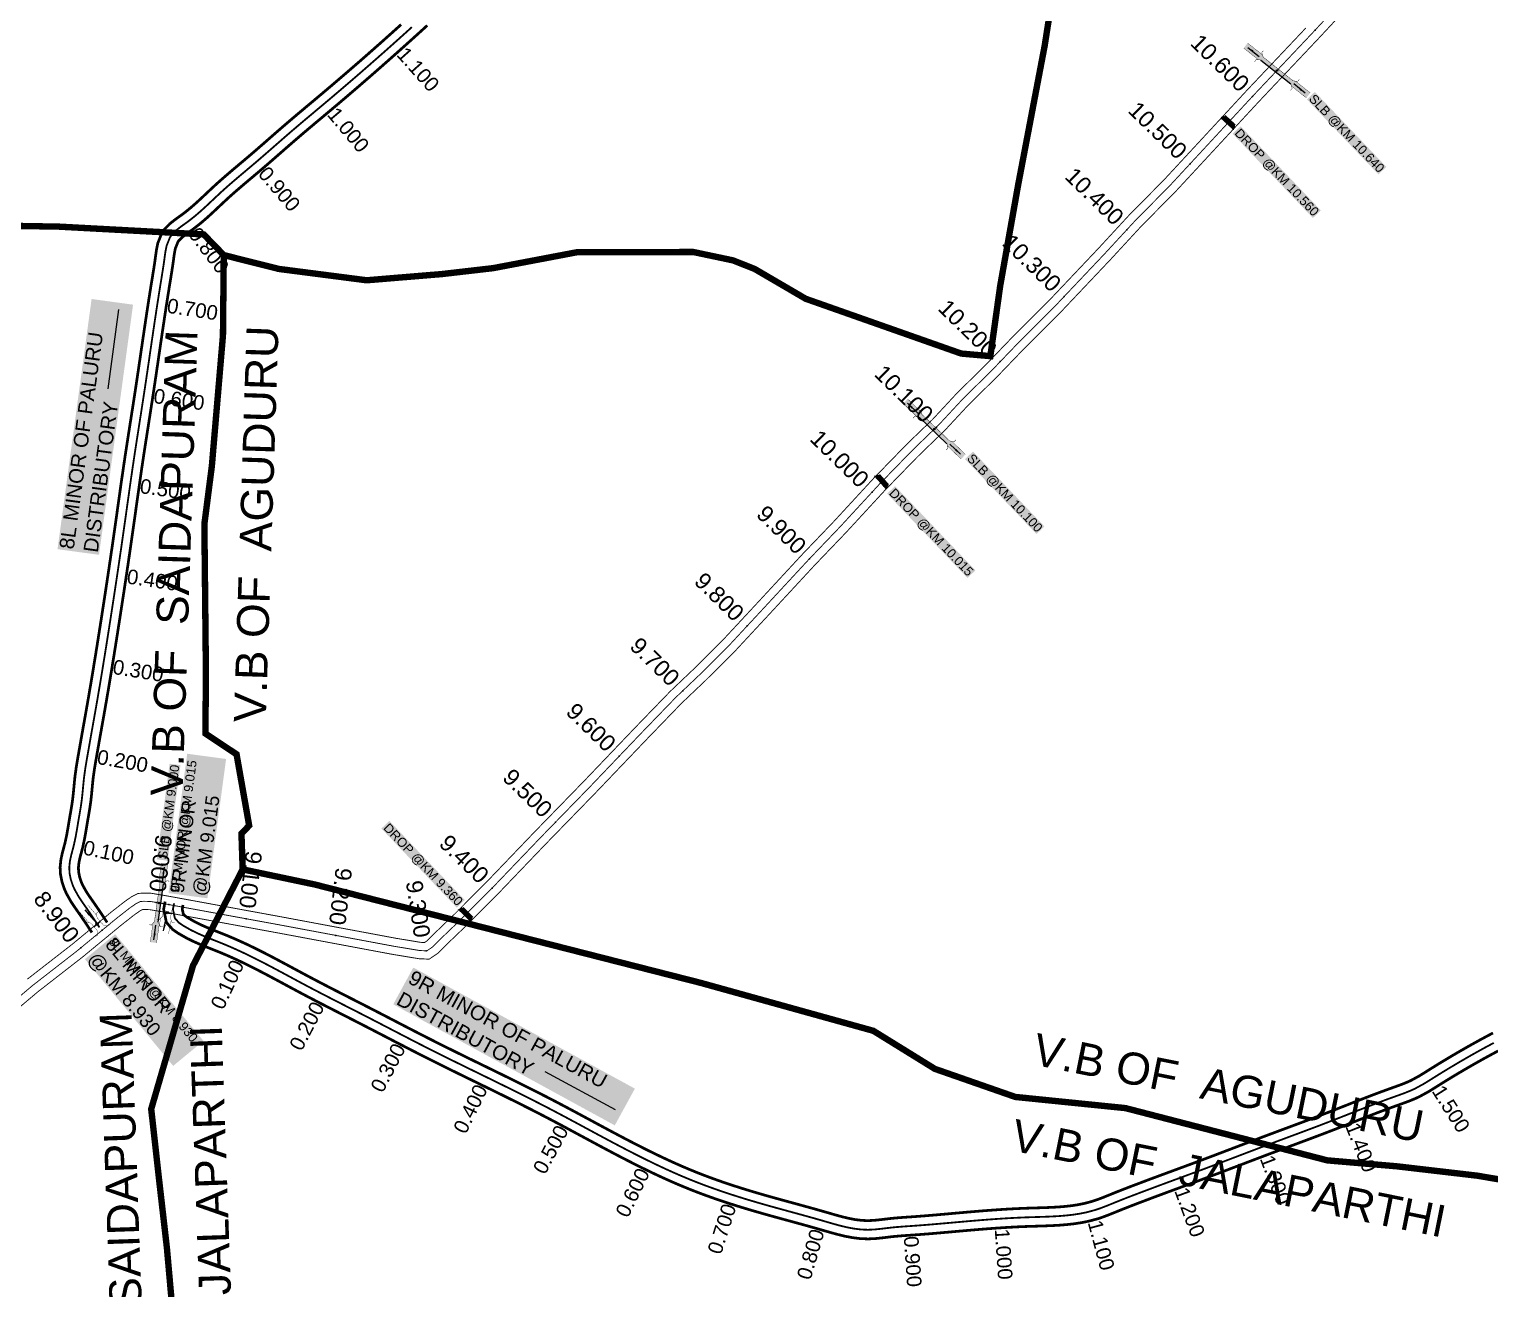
# Model space of a CAD drawing. Header units: inches. Extents: x 174104 to 230935, y 1583276 to 1631460.
# Drawn here: x 206141 to 207741, y 1605094 to 1606473 of the extents above; entities that cross this region are included whole.
import ezdxf
from ezdxf.enums import TextEntityAlignment as Align

# ---------------------------------------------------------------- set-up
doc = ezdxf.new("R2010")
doc.units = ezdxf.units.IN
doc.header["$LTSCALE"] = 15
doc.header["$MEASUREMENT"] = 0
doc.linetypes.add('ACAD_ISO02W100', pattern=[15, 12, -3])
doc.linetypes.add('HIDDEN2', pattern=[0.1875, 0.125, -0.0625])
for name, color, linetype in [('CANAL1', 7, 'Continuous'), ('CHANAGE', 1, 'Continuous'), ('CSMark', 72, 'Continuous'), ('PAPER SIZE', 5, 'Continuous'), ('STRUCTURE', 5, 'Continuous'), ('text2', 7, 'Continuous'), ('VB', 72, 'Continuous'), ('VILLAGE BOUNDRY', 5, 'Continuous')]:
    doc.layers.add(name, color=color, linetype=linetype)
doc.styles.add('FONT1', font='Arial')
doc.styles.get("Standard").update_dxf_attribs({"font": 'arial.ttf'})
doc.dimstyles.get("Standard").update_dxf_attribs({"dimtxt": 0.18, "dimasz": 0.18, "dimexe": 0.18, "dimexo": 0.0625, "dimgap": 0.09, "dimtad": 0, "dimtih": 1, "dimtoh": 1, "dimdec": 4, "dimzin": 0, "dimdsep": 46, "dimtxsty": 'Standard', "dimcen": 0.09, "dimadec": 0, "dimazin": 0, "dimtfac": 1, "dimtdec": 4, "dimtofl": 0, "dimtmove": 0, "dimatfit": 3, "dimfxl": 1, "dimtolj": 1, "dimtzin": 0, "dimarcsym": 0})

# ---------------------------------------------------------------- blocks, each defined once
blk = doc.blocks.new('DROP')
h = blk.add_hatch()
h.set_pattern_fill('ANSI31', color=1, scale=10, angle=45)
h.set_pattern_definition([(90, (-324.4107, -25.7687), (-1.25, 0), [])])
h.paths.add_polyline_path([(-9.9, -4.3), (-13.8, 4.1), (13.8, 4.1), (10.2, -4.3)])
at = {"layer": 'STRUCTURE', "color": 5, "const_width": 0.49}
blk.add_lwpolyline([(-9.9, -4.3), (-13.8, 4.1), (13.8, 4.1), (10.2, -4.3), (-9.9, -4.3)], dxfattribs=at)
at = {"layer": 'STRUCTURE', "color": 5}
blk.add_circle((0, 0), 1.33, dxfattribs=at)
blk = doc.blocks.new('SLB')
at = {"layer": 'STRUCTURE'}
h = blk.add_hatch(dxfattribs=at)
h.set_pattern_fill('DOTS', color=6, scale=20, angle=320.3722, style=0)
h.set_pattern_definition([(320.372247934, (-159.4327, -72.9564), (1.2786241598, 0.5641323054), [0, -1.25])])
h.paths.add_polyline_path([(769699.5, 1706871.1), (769699.5, 1706861.1), (769729.1, 1706861.1), (769732.1, 1706863.1), (769792.1, 1706863.1), (769795.1, 1706861.1), (769824.7, 1706861.1), (769824.7, 1706871.1), (769795.1, 1706871.1), (769792.1, 1706869.1), (769732.1, 1706869.1), (769729.1, 1706871.1)])
at = {"layer": 'STRUCTURE', "color": 6, "linetype": 'ACAD_ISO02W100', "ltscale": 0.5, "const_width": 0.5}
for points in [[(769699.5, 1706871.1), (769729.1, 1706871.1)], [(769699.5, 1706861.1), (769729.1, 1706861.1)], [(769795.1, 1706871.1), (769824.7, 1706871.1)], [(769795.1, 1706861.1), (769824.7, 1706861.1)]]:
    blk.add_lwpolyline(points, dxfattribs=at)
at = {"layer": 'STRUCTURE', "color": 6, "const_width": 0.628}
for points in [[(769726.1, 1706877.1), (769726.1, 1706873.1), (769732.1, 1706869.1), (769792.1, 1706869.1), (769798.1, 1706873.1), (769798.1, 1706877.1)], [(769726.1, 1706855.1), (769726.1, 1706859.1), (769732.1, 1706863.1), (769792.1, 1706863.1), (769798.1, 1706859.1), (769798.1, 1706855.1)]]:
    blk.add_lwpolyline(points, dxfattribs=at)
at = {"layer": 'STRUCTURE', "color": 6}
blk.add_lwpolyline([(769732.1, 1706863.1), (769792.1, 1706863.1)], dxfattribs=at)
blk.add_lwpolyline([(769732.1, 1706863.1), (769792.1, 1706863.1)], dxfattribs=at)
at = {"layer": 'STRUCTURE', "color": 0}
blk.add_circle((769762.1, 1706866.1), 1.24, dxfattribs=at)
for points in [[(769703.8, 1706866), (769726.7, 1706866)], [(769818.6, 1706865.8), (769795.7, 1706865.8)]]:
    blk.add_leader(points, dimstyle='Standard', override={"dimasz": 10, "dimgap": 0.09, "dimtad": 0}, dxfattribs=at)
blk = doc.blocks.new('OT')
at = {"layer": 'STRUCTURE', "color": 190}
for points, const_width in [([(769751.4, 1706595.8), (769729.4, 1706595.8)], 0.5), ([(769775.2, 1706601.8), (769775.2, 1706597.8), (769769.2, 1706593.8), (769761.8, 1706593.8), (769754.4, 1706593.8), (769748.4, 1706597.8), (769748.4, 1706601.8)], 0.5), ([(769748.4, 1706573), (769748.4, 1706577), (769754.4, 1706581), (769761.8, 1706581), (769761.8, 1706581), (769761.8, 1706581), (769769.2, 1706581), (769775.2, 1706577), (769775.2, 1706573)], 0.5), ([(769761.8, 1706593.8), (769761.8, 1706581)], 2.5), ([(769751.4, 1706579), (769729.4, 1706579)], 0.5)]:
    blk.add_lwpolyline(points, dxfattribs=dict(at, const_width=const_width))
at = {"layer": 'STRUCTURE', "color": 0}
blk.add_circle((769761.8, 1706587.4), 1.87, dxfattribs=at)
blk.add_leader([(769732.6, 1706587.4), (769753.8, 1706587.4)], dimstyle='Standard', override={"dimasz": 10, "dimgap": 0.09, "dimtad": 0}, dxfattribs=at)

msp = doc.modelspace()

# ---------------------------------------------------------------- linework, layer by layer
at = {"layer": 'CANAL1', "color": 1, "linetype": 'HIDDEN2', "ltscale": 4, "const_width": 1}
msp.add_lwpolyline([(206094.706, 1605383.8), (206144.436, 1605425.741), (206193.157, 1605463.62), (206236, 1605498.965), (206250.743, 1605510.527), (206257.64, 1605515.327), (206262.353, 1605517.749), (206266.287, 1605518.062), (206273.588, 1605517.858), (206290.767, 1605514.979), (206415.252, 1605492.175), (206540.892, 1605468.676), (206557.872, 1605465.893), (206568.787, 1605464.088), (206576.415, 1605463.753), (206582.274, 1605467.682), (206591.214, 1605476.579), (206613.405, 1605497.863), (206648.996, 1605533.594), (206700.851, 1605587.702), (206754.279, 1605642.586), (206811.971, 1605702.923), (206849.236, 1605741.462), (206875.659, 1605766.577), (206907.752, 1605798.565), (206946.066, 1605839.792), (206994.762, 1605892.391), (207029.082, 1605928.178), (207072.233, 1605974.974), (207107.762, 1606011.486), (207124.644, 1606027.874), (207136.699, 1606039.38), (207163.211, 1606067.933), (207195.185, 1606099.441), (207221.902, 1606127.22), (207265.264, 1606170.652), (207319.027, 1606227.411), (207351.786, 1606262.915), (207390.774, 1606302.402), (207431.555, 1606346.414), (207481.027, 1606399.864), (207546.026, 1606468.621), (207584.639, 1606510.02)], dxfattribs=at)
at = {"layer": 'CANAL1', "color": 200, "const_width": 1}
for points in [[(206100.43991, 1605376.8624), (206150.10145, 1605418.74566), (206198.78392, 1605456.59471), (206241.64152, 1605491.95176), (206256.09486, 1605503.28659), (206262.288, 1605507.59673), (206264.86355, 1605508.92031), (206266.51888, 1605509.05201), (206272.71438, 1605508.8789), (206289.21229, 1605506.11404), (206413.61384, 1605483.32533), (206539.33666, 1605459.81084), (206556.40998, 1605457.01254), (206567.85201, 1605455.12039), (206578.97286, 1605454.63199), (206588.00743, 1605460.6905), (206597.50375, 1605470.14115), (206619.70896, 1605491.43878), (206655.43372, 1605527.30407), (206707.32446, 1605581.44936), (206760.75606, 1605636.33706), (206818.45852, 1605696.685), (206855.57405, 1605735.06941), (206881.93687, 1605760.12721), (206914.22743, 1605792.31213), (206952.66444, 1605833.67149), (207001.31249, 1605886.2187), (207035.63869, 1605922.01216), (207078.76749, 1605968.78408), (207114.12278, 1606005.11757), (207130.88549, 1606021.38977), (207143.10948, 1606033.05707), (207169.67038, 1606061.66272), (207201.58806, 1606093.11523), (207228.33048, 1606120.92066), (207271.7167, 1606164.37691), (207325.60158, 1606221.26459), (207358.29727, 1606256.69998), (207397.27862, 1606296.18024), (207438.15667, 1606340.29697), (207487.59977, 1606393.71576), (207552.58695, 1606462.46025), (207591.20961, 1606503.86961)], [(206138.77055, 1605432.73634), (206187.53008, 1605470.64529), (206230.35848, 1605505.97824), (206245.39114, 1605517.76741), (206252.992, 1605523.05727), (206259.84245, 1605526.57769), (206266.05512, 1605527.07199), (206274.46162, 1605526.8371), (206292.32171, 1605523.84396), (206416.89016, 1605501.02467), (206542.44734, 1605477.54116), (206559.33402, 1605474.77346), (206569.72199, 1605473.05561), (206573.85714, 1605472.87401), (206576.54057, 1605474.6735), (206584.92425, 1605483.01685), (206607.10104, 1605504.28722), (206642.55828, 1605539.88393), (206694.37754, 1605593.95464), (206747.80194, 1605648.83494), (206805.48348, 1605709.161), (206842.89795, 1605747.85459), (206869.38113, 1605773.02679), (206901.27657, 1605804.81787), (206939.46756, 1605845.91251), (206988.21151, 1605898.5633), (207022.52531, 1605934.34384), (207065.69851, 1605981.16392), (207101.40122, 1606017.85443), (207118.40251, 1606034.35823), (207130.28852, 1606045.70293), (207156.75162, 1606074.20328), (207188.78194, 1606105.76677), (207215.47352, 1606133.51934), (207258.8113, 1606176.92709), (207312.45242, 1606233.55741), (207345.27473, 1606269.13002), (207384.26938, 1606308.62376), (207424.95333, 1606352.53103), (207474.45423, 1606406.01224), (207539.46505, 1606474.78175)]]:
    msp.add_lwpolyline(points, dxfattribs=at)
at = {"layer": 'CANAL1', "color": 200, "linetype": 'ByBlock', "ltscale": 40, "const_width": 3}
for points in [[(206209.44305, 1605483.85408), (206205.71081, 1605489.5356), (206201.97843, 1605495.16165), (206198.21387, 1605500.72619), (206195.69072, 1605504.36975), (206190.39279, 1605511.91543), (206186.35136, 1605518.02366), (206181.49838, 1605526.69065), (206179.2421, 1605531.78355), (206176.68502, 1605539.39289), (206175.06569, 1605547.46855), (206174.64097, 1605555.45545), (206175.52633, 1605563.83556), (206177.16097, 1605571.26792), (206178.98958, 1605578.10245), (206180.00135, 1605581.98539), (206181.89333, 1605590.81552), (206183.03343, 1605597.29442), (206184.46417, 1605605.91929), (206185.30292, 1605610.76063), (206186.47471, 1605617.44106), (206187.56122, 1605624.01148), (206188.43812, 1605630.17244), (206189.20051, 1605637.03497), (206189.82691, 1605643.7457), (206190.47858, 1605650.61332), (206190.95906, 1605655.01047), (206192.27362, 1605664.5991), (206193.39354, 1605671.50845), (206194.90419, 1605680.19733), (206195.75464, 1605685.02546), (206196.93825, 1605691.74165), (206198.12484, 1605698.45945), (206199.25614, 1605704.83867), (206200.5143, 1605711.89969), (206201.71195, 1605718.61411), (206202.90283, 1605725.31591), (206203.63018, 1605729.43542), (206205.25033, 1605738.7139), (206206.40494, 1605745.41391), (206207.54815, 1605752.11855), (206208.68022, 1605758.82591), (206209.80171, 1605765.53589), (206210.91319, 1605772.2484), (206212.0152, 1605778.96333), (206213.10833, 1605785.68059), (206214.19312, 1605792.40008), (206215.27014, 1605799.1217), (206216.33996, 1605805.84535), (206217.40385, 1605812.57549), (206218.46088, 1605819.30249), (206219.80425, 1605827.90492), (206220.55874, 1605832.76052), (206221.60039, 1605839.49277), (206222.63666, 1605846.22458), (206223.66756, 1605852.95698), (206224.69293, 1605859.68997), (206225.71263, 1605866.42358), (206226.7265, 1605873.15781), (206227.73439, 1605879.89268), (206228.73616, 1605886.62819), (206229.73164, 1605893.36435), (206230.72068, 1605900.10119), (206231.70314, 1605906.83871), (206232.67814, 1605913.57189), (206233.64698, 1605920.31084), (206234.55334, 1605926.66057), (206235.56467, 1605933.79668), (206236.51517, 1605940.54061), (206237.46325, 1605947.28826), (206238.41093, 1605954.0391), (206239.3603, 1605960.79286), (206240.31342, 1605967.5493), (206241.27315, 1605974.3136), (206242.24025, 1605981.0761), (206243.21734, 1605987.84048), (206244.20648, 1605994.60616), (206245.14965, 1606000.97034), (206246.22786, 1606008.13719), (206247.25854, 1606014.89694), (206248.29909, 1606021.65121), (206249.34641, 1606028.39652), (206250.39949, 1606035.14289), (206251.45491, 1606041.8847), (206252.51015, 1606048.62215), (206253.56267, 1606055.35542), (206254.60918, 1606062.0796), (206255.64851, 1606068.80354), (206256.61555, 1606075.1165), (206257.69545, 1606082.2449), (206258.7034, 1606088.96786), (206259.70419, 1606095.69903), (206260.69798, 1606102.42755), (206261.68748, 1606109.15965), (206262.67451, 1606115.8955), (206263.66088, 1606122.63529), (206264.64842, 1606129.3792), (206265.63894, 1606136.12741), (206266.63425, 1606142.8801), (206267.63701, 1606149.64299), (206268.6476, 1606156.40644), (206269.66846, 1606163.1749), (206270.70113, 1606169.94656), (206271.33261, 1606174.04646), (206272.80892, 1606183.50192), (206273.88326, 1606190.26758), (206275.26239, 1606198.80846), (206276.05716, 1606203.67178), (206277.12594, 1606210.29714), (206278.14486, 1606216.9361), (206279.03775, 1606223.28643), (206280.08941, 1606230.9791), (206281.66452, 1606239.01978), (206286.14879, 1606250.21753), (206289.21536, 1606254.53951), (206294.90972, 1606260.35141), (206301.05333, 1606265.18042), (206307.78465, 1606270.00767), (206312.2204, 1606273.37014), (206317.32035, 1606277.52638), (206322.2854, 1606281.83511), (206327.17925, 1606286.28112), (206332.05197, 1606290.83568), (206336.96368, 1606295.47673), (206344.40941, 1606302.42644), (206347.03922, 1606304.81684), (206352.19634, 1606309.40317), (206357.41151, 1606313.93296), (206362.65175, 1606318.407), (206367.8995, 1606322.83933), (206373.14094, 1606327.2468), (206378.3498, 1606331.63534), (206382.61494, 1606335.25483), (206388.65792, 1606340.44517), (206393.77864, 1606344.89065), (206398.89656, 1606349.36188), (206404.01733, 1606353.84909), (206409.15082, 1606358.34611), (206414.30498, 1606362.84493), (206420.30163, 1606368.03909), (206424.69165, 1606371.80453), (206429.91279, 1606376.24606), (206435.14406, 1606380.66512), (206440.37905, 1606385.06548), (206445.61133, 1606389.45088), (206450.84307, 1606393.83221), (206458.61643, 1606400.35483), (206461.25959, 1606402.58059), (206466.45319, 1606406.96825), (206471.63489, 1606411.36463), (206476.8068, 1606415.77143), (206481.96906, 1606420.18867), (206487.12181, 1606424.61637), (206492.26519, 1606429.05455), (206497.39932, 1606433.50324), (206502.52436, 1606437.96245), (206507.64042, 1606442.4322), (206512.74766, 1606446.91251), (206517.8462, 1606451.40342), (206522.93618, 1606455.90492), (206528.01774, 1606460.41706), (206533.09101, 1606464.93984), (206538.15614, 1606469.47329), (206543.21325, 1606474.01743), (206548.26248, 1606478.57228)], [(206226.15895, 1605494.83492), (206222.40185, 1605500.55426), (206218.59441, 1605506.29349), (206214.71818, 1605512.02308), (206212.09628, 1605515.80925), (206206.91994, 1605523.18175), (206203.43989, 1605528.44149), (206199.40562, 1605535.64635), (206197.90431, 1605539.03512), (206196.04604, 1605544.56494), (206194.96046, 1605549.97876), (206194.69703, 1605554.93255), (206195.29865, 1605560.62697), (206196.59757, 1605566.53287), (206198.32689, 1605572.99629), (206199.46565, 1605577.36661), (206201.52675, 1605586.98604), (206202.74776, 1605593.92476), (206204.18283, 1605602.57571), (206205.00579, 1605607.32589), (206206.19082, 1605614.08181), (206207.32995, 1605620.9705), (206208.28188, 1605627.65856), (206209.09762, 1605635.00126), (206209.73892, 1605641.87165), (206210.3757, 1605648.58233), (206210.81094, 1605652.56553), (206212.05507, 1605661.64041), (206213.11756, 1605668.19543), (206214.60481, 1605676.74967), (206215.45141, 1605681.55597), (206216.63473, 1605688.27051), (206217.81996, 1605694.98064), (206218.94886, 1605701.34633), (206220.20417, 1605708.39125), (206221.40119, 1605715.10215), (206222.59628, 1605721.82764), (206223.32882, 1605725.97658), (206224.95605, 1605735.29552), (206226.11742, 1605742.0348), (206227.26643, 1605748.77343), (206228.40396, 1605755.51313), (206229.53058, 1605762.2538), (206230.64686, 1605768.99533), (206231.75337, 1605775.73764), (206232.85068, 1605782.48062), (206233.93935, 1605789.22417), (206235.01996, 1605795.96819), (206236.09308, 1605802.71258), (206237.15855, 1605809.45268), (206238.21845, 1605816.19793), (206239.56475, 1605824.81908), (206240.32158, 1605829.68964), (206241.3652, 1605836.43465), (206242.40382, 1605843.18168), (206243.43713, 1605849.92975), (206244.46496, 1605856.67886), (206245.48717, 1605863.42903), (206246.50361, 1605870.18026), (206247.51412, 1605876.93257), (206248.51856, 1605883.68597), (206249.51675, 1605890.44047), (206250.50857, 1605897.19608), (206251.49384, 1605903.95283), (206252.47315, 1605910.71573), (206253.44488, 1605917.47472), (206254.35266, 1605923.83443), (206255.3668, 1605930.99032), (206256.31943, 1605937.74935), (206257.26871, 1605944.50549), (206258.21673, 1605951.25875), (206259.16559, 1605958.00886), (206260.11734, 1605964.75558), (206261.07329, 1605971.49317), (206262.03682, 1605978.23079), (206263.00945, 1605984.96422), (206263.99328, 1605991.69356), (206264.93035, 1605998.01666), (206266.00234, 1606005.14218), (206267.0277, 1606011.86701), (206268.0641, 1606018.59431), (206269.10961, 1606025.32796), (206270.16019, 1606032.05831), (206271.21425, 1606038.7914), (206272.26926, 1606045.52743), (206273.32271, 1606052.26658), (206274.37287, 1606059.0142), (206275.41586, 1606065.7618), (206276.38745, 1606072.1045), (206277.47212, 1606079.26436), (206278.48415, 1606086.01453), (206279.48673, 1606092.75777), (206280.48333, 1606099.50529), (206281.47488, 1606106.25123), (206282.46318, 1606112.99578), (206283.45008, 1606119.73912), (206284.43738, 1606126.48143), (206285.42691, 1606133.22289), (206286.42047, 1606139.9637), (206287.41908, 1606146.69849), (206288.42597, 1606153.43726), (206289.44235, 1606160.17594), (206290.47031, 1606166.91671), (206291.09639, 1606170.98154), (206292.56551, 1606180.391), (206293.63168, 1606187.10521), (206295.00361, 1606195.60154), (206295.79863, 1606200.46637), (206296.88287, 1606207.18753), (206297.9325, 1606214.02664), (206298.84825, 1606220.53957), (206299.82708, 1606227.69949), (206300.93005, 1606233.32995), (206303.83321, 1606240.57947), (206304.60992, 1606241.67415), (206308.28833, 1606245.4285), (206313.06655, 1606249.18428), (206319.65535, 1606253.90933), (206324.58254, 1606257.64433), (206330.19507, 1606262.2183), (206335.56564, 1606266.87895), (206340.73276, 1606271.57321), (206345.74857, 1606276.26153), (206350.65514, 1606280.89771), (206357.95959, 1606287.71556), (206360.41126, 1606289.94403), (206365.39978, 1606294.38043), (206370.46247, 1606298.77778), (206375.59759, 1606303.16207), (206380.78799, 1606307.54596), (206386.01274, 1606311.93939), (206391.26341, 1606316.36314), (206395.60106, 1606320.04417), (206401.72926, 1606325.30771), (206406.91355, 1606329.80837), (206412.06631, 1606334.31004), (206417.19831, 1606338.80709), (206422.31607, 1606343.29033), (206427.4281, 1606347.75237), (206433.35937, 1606352.88991), (206437.68167, 1606356.59727), (206442.84545, 1606360.99), (206448.03167, 1606365.371), (206453.23709, 1606369.74651), (206458.45847, 1606374.12277), (206463.68398, 1606378.49888), (206471.48557, 1606385.04517), (206474.15434, 1606387.2925), (206479.37629, 1606391.70411), (206484.5901, 1606396.12774), (206489.79391, 1606400.56172), (206494.98787, 1606405.00608), (206500.17209, 1606409.46082), (206505.34672, 1606413.92598), (206510.5119, 1606418.40156), (206515.66775, 1606422.88758), (206520.81442, 1606427.38407), (206525.95204, 1606431.89104), (206531.08074, 1606436.4085), (206536.20065, 1606440.93649), (206541.31192, 1606445.475), (206546.41468, 1606450.02407), (206551.50907, 1606454.58371), (206556.59521, 1606459.15394), (206561.67325, 1606463.73478), (206566.74332, 1606468.32624), (206571.80555, 1606472.92834), (206576.86008, 1606477.54111)], [(206289.68054, 1605517.72402), (206288.07902, 1605509.25581), (206291.14901, 1605494.7753), (206298.04768, 1605487.115), (206303.82036, 1605483.10455), (206313.53526, 1605477.56467), (206321.00514, 1605473.91469), (206328.39308, 1605470.664), (206335.70149, 1605467.6702), (206342.88842, 1605464.81887), (206350.81412, 1605461.6327), (206356.87367, 1605459.07689), (206363.77267, 1605456.02553), (206370.64381, 1605452.84995), (206377.49707, 1605449.56119), (206384.3368, 1605446.17296), (206391.16742, 1605442.69906), (206397.99337, 1605439.15339), (206404.81918, 1605435.54998), (206411.64942, 1605431.90295), (206418.4926, 1605428.22441), (206425.34194, 1605424.53485), (206432.21399, 1605420.84232), (206439.25209, 1605417.08785), (206446.01721, 1605413.51785), (206452.93194, 1605409.90565), (206459.84827, 1605406.32318), (206466.7641, 1605402.76495), (206473.67755, 1605399.22537), (206480.58449, 1605395.70002), (206487.49092, 1605392.17935), (206494.38941, 1605388.66064), (206501.2719, 1605385.14153), (206506.03853, 1605382.69587), (206515.01957, 1605378.06496), (206521.89503, 1605374.50441), (206528.76864, 1605370.93725), (206535.64742, 1605367.36503), (206542.53322, 1605363.79199), (206549.43464, 1605360.21892), (206556.3427, 1605356.65569), (206563.26596, 1605353.10313), (206572.73823, 1605348.28195), (206577.14933, 1605346.05516), (206584.10353, 1605342.56738), (206591.06614, 1605339.09998), (206598.03288, 1605335.65133), (206605.00235, 1605332.21838), (206611.97312, 1605328.7981), (206618.94076, 1605325.38892), (206625.91185, 1605321.9839), (206632.88004, 1605318.58243), (206639.84392, 1605315.18149), (206646.79741, 1605311.78034), (206653.74655, 1605308.37234), (206660.6872, 1605304.95582), (206667.61796, 1605301.52778), (206674.53745, 1605298.0852), (206681.44429, 1605294.6251), (206688.33709, 1605291.14448), (206695.21448, 1605287.64036), (206702.07811, 1605284.10819), (206706.9469, 1605281.57918), (206715.75563, 1605276.95301), (206722.58109, 1605273.33043), (206729.40709, 1605269.68208), (206736.23345, 1605266.01514), (206743.06481, 1605262.33426), (206749.89611, 1605258.64933), (206756.74072, 1605254.96032), (206763.59458, 1605251.27664), (206770.46189, 1605247.60324), (206777.34529, 1605243.94596), (206784.24746, 1605240.31065), (206791.17105, 1605236.70316), (206798.11875, 1605233.12936), (206805.09325, 1605229.59516), (206812.09724, 1605226.10648), (206819.13342, 1605222.66924), (206826.20449, 1605219.28942), (206833.31316, 1605215.97299), (206840.46211, 1605212.72596), (206847.65405, 1605209.55435), (206854.89995, 1605206.46067), (206864.15637, 1605202.6656), (206869.51649, 1605200.55124), (206876.87531, 1605197.74381), (206884.2728, 1605195.02589), (206891.69618, 1605192.39601), (206899.14129, 1605189.84939), (206906.60398, 1605187.38129), (206914.08013, 1605184.98698), (206921.56558, 1605182.66174), (206929.05509, 1605180.40123), (206936.04424, 1605178.34596), (206944.03174, 1605176.05388), (206951.51083, 1605173.95179), (206958.98242, 1605171.8829), (206966.44897, 1605169.8352), (206973.91359, 1605167.79661), (206981.37313, 1605165.7568), (206988.83396, 1605163.70289), (206996.29621, 1605161.62377), (207003.76783, 1605159.5062), (207008.29271, 1605158.20176), (207018.89269, 1605155.12978), (207026.69244, 1605153.00274), (207034.67162, 1605151.09234), (207042.84371, 1605149.54338), (207051.21871, 1605148.5111), (207059.78436, 1605148.16368), (207068.17906, 1605148.57032), (207076.25868, 1605149.42459), (207085.72842, 1605150.57005), (207091.48476, 1605151.142), (207099.06059, 1605151.74424), (207110.25312, 1605152.51085), (207114.5168, 1605152.81516), (207122.29824, 1605153.40917), (207130.07443, 1605154.04385), (207137.83576, 1605154.70794), (207145.58085, 1605155.39083), (207153.30861, 1605156.08201), (207160.25532, 1605156.70318), (207168.70919, 1605157.44832), (207176.38821, 1605158.10717), (207184.05922, 1605158.74111), (207191.72549, 1605159.34363), (207199.39071, 1605159.90828), (207207.05859, 1605160.42862), (207214.73286, 1605160.89824), (207222.4173, 1605161.31076), (207230.12585, 1605161.66026), (207234.53953, 1605161.82896), (207245.66373, 1605162.17632), (207253.54642, 1605162.42346), (207261.49979, 1605162.74214), (207269.50456, 1605163.19368), (207277.54634, 1605163.8414), (207285.61043, 1605164.75055), (207293.68107, 1605165.98836), (207301.77281, 1605167.63038), (207311.39367, 1605170.2193), (207317.62861, 1605172.31235), (207325.16675, 1605175.18008), (207335.60797, 1605179.42441), (207339.60482, 1605181.03128), (207346.7525, 1605183.84046), (207353.93312, 1605186.60244), (207358.70046, 1605188.41592), (207368.37945, 1605192.07301), (207375.6192, 1605194.78866), (207382.04266, 1605197.18359), (207390.12254, 1605200.17778), (207397.39029, 1605202.85909), (207404.66027, 1605205.53622), (207411.9364, 1605208.21666), (207419.22595, 1605210.90913), (207428.95094, 1605214.52274), (207433.79488, 1605216.3354), (207441.06726, 1605219.07191), (207448.33234, 1605221.82021), (207455.58594, 1605224.57464), (207462.83894, 1605227.33525), (207470.08684, 1605230.09627), (207477.33101, 1605232.85416), (207484.5673, 1605235.6033), (207491.80583, 1605238.34349), (207499.10541, 1605241.09277), (207506.29209, 1605243.78334), (207513.55213, 1605246.48894), (207520.81356, 1605249.18806), (207528.08143, 1605251.88803), (207535.35903, 1605254.59555), (207542.63675, 1605257.31254), (207549.91475, 1605260.04457), (207557.19099, 1605262.79638), (207564.46026, 1605265.57156), (207569.39227, 1605267.47209), (207578.96786, 1605271.20342), (207586.19079, 1605274.04177), (207593.40617, 1605276.8841), (207600.60101, 1605279.71309), (207607.79291, 1605282.52353), (207614.98383, 1605285.3041), (207622.17864, 1605288.04473), (207629.37476, 1605290.7326), (207639.16184, 1605294.28243), (207643.92678, 1605295.97025), (207651.43448, 1605298.70653), (207658.99404, 1605301.76748), (207663.55619, 1605303.86656), (207673.76477, 1605309.4328), (207680.65486, 1605313.67075), (207685.82014, 1605316.93468), (207693.77035, 1605321.88313), (207700.31573, 1605325.8702), (207706.94661, 1605329.8405), (207713.51937, 1605333.71584), (207720.16421, 1605337.5725), (207726.83499, 1605341.3799), (207733.53188, 1605345.13498), (207740.24634, 1605348.82987), (207750.10186, 1605354.12167)], [(206309.33219, 1605514.00746), (206308.47598, 1605509.48019), (206309.60132, 1605504.17222), (206311.36006, 1605502.21931), (206314.50064, 1605500.03745), (206322.8886, 1605495.25426), (206329.42608, 1605492.05987), (206336.21241, 1605489.07389), (206343.18013, 1605486.21965), (206350.30616, 1605483.39249), (206358.43088, 1605480.1263), (206364.80545, 1605477.43763), (206372.0134, 1605474.24963), (206379.16596, 1605470.94398), (206386.2628, 1605467.53833), (206393.3092, 1605464.04772), (206400.3104, 1605460.48707), (206407.27158, 1605456.87116), (206414.19788, 1605453.2147), (206421.09434, 1605449.5323), (206427.96211, 1605445.84055), (206434.81762, 1605442.14767), (206441.65393, 1605438.47435), (206448.62591, 1605434.75515), (206455.31455, 1605431.22551), (206462.16153, 1605427.6487), (206469.02267, 1605424.09482), (206475.89641, 1605420.55824), (206482.78095, 1605417.03346), (206489.67675, 1605413.51381), (206496.57416, 1605409.99773), (206503.47692, 1605406.47684), (206510.38943, 1605402.9424), (206515.18647, 1605400.48113), (206524.20109, 1605395.83291), (206531.0922, 1605392.26426), (206537.98123, 1605388.6891), (206544.86484, 1605385.11437), (206551.74488, 1605381.54432), (206558.61647, 1605377.9867), (206565.49225, 1605374.44012), (206572.36739, 1605370.91226), (206581.78077, 1605366.12105), (206586.13894, 1605363.92098), (206593.04449, 1605360.4576), (206599.96035, 1605357.01348), (206606.88799, 1605353.58419), (206613.82602, 1605350.16673), (206620.77305, 1605346.75809), (206627.73074, 1605343.35378), (206634.68967, 1605339.95471), (206641.65342, 1605336.55541), (206648.62058, 1605333.15286), (206655.59444, 1605329.74176), (206662.56617, 1605326.32268), (206669.53709, 1605322.89126), (206676.50579, 1605319.44444), (206683.47088, 1605315.97918), (206690.43092, 1605312.49243), (206697.38449, 1605308.98112), (206704.33018, 1605305.4422), (206711.26354, 1605301.87414), (206716.2061, 1605299.30682), (206725.09333, 1605294.63942), (206731.98292, 1605290.98281), (206738.85304, 1605287.31088), (206745.7091, 1605283.62799), (206752.55172, 1605279.94104), (206759.39117, 1605276.25171), (206766.21932, 1605272.57157), (206773.04546, 1605268.90279), (206779.87063, 1605265.25193), (206786.69742, 1605261.62474), (206793.52839, 1605258.02692), (206800.3661, 1605254.46417), (206807.21312, 1605250.94217), (206814.07199, 1605247.46657), (206820.94524, 1605244.043), (206827.83541, 1605240.6771), (206834.74503, 1605237.37444), (206841.67664, 1605234.14061), (206848.63277, 1605230.98116), (206855.61597, 1605227.9016), (206862.62047, 1605224.911), (206871.61963, 1605221.2214), (206876.75064, 1605219.19741), (206883.88874, 1605216.47418), (206891.06107, 1605213.839), (206898.27214, 1605211.28433), (206905.51786, 1605208.80591), (206912.79411, 1605206.39947), (206920.09675, 1605204.06073), (206927.42168, 1605201.78536), (206934.76586, 1605199.56871), (206941.62376, 1605197.55204), (206949.49582, 1605195.29308), (206956.88523, 1605193.2162), (206964.29586, 1605191.16418), (206971.72833, 1605189.12584), (206979.18263, 1605187.09006), (206986.66499, 1605185.04401), (206994.17211, 1605182.97735), (207001.70694, 1605180.87801), (207009.26462, 1605178.73605), (207013.84629, 1605177.41524), (207024.30757, 1605174.38346), (207031.65306, 1605172.3803), (207038.8647, 1605170.65366), (207045.93252, 1605169.31401), (207052.85003, 1605168.46138), (207059.70564, 1605168.18332), (207066.64253, 1605168.51934), (207074.00626, 1605169.29792), (207083.53858, 1605170.45095), (207089.7034, 1605171.06349), (207097.58477, 1605171.69001), (207108.85788, 1605172.46215), (207113.04374, 1605172.7609), (207120.72359, 1605173.34715), (207128.40841, 1605173.97438), (207136.10494, 1605174.63292), (207143.81169, 1605175.31244), (207151.5269, 1605176.00249), (207158.48668, 1605176.62482), (207166.97632, 1605177.37312), (207174.70975, 1605178.03664), (207182.45208, 1605178.67648), (207190.20731, 1605179.28599), (207197.97901, 1605179.85848), (207205.77073, 1605180.38722), (207213.586, 1605180.86547), (207221.42831, 1605181.28646), (207229.29096, 1605181.64295), (207233.84547, 1605181.81704), (207245.03952, 1605182.16658), (207252.83268, 1605182.41091), (207260.53616, 1605182.71958), (207268.13832, 1605183.14841), (207275.62269, 1605183.75123), (207282.97308, 1605184.57992), (207290.17435, 1605185.68439), (207297.18108, 1605187.10623), (207305.60733, 1605189.3737), (207310.88784, 1605191.14635), (207317.8444, 1605193.79282), (207328.11203, 1605197.96659), (207332.21671, 1605199.61681), (207339.50455, 1605202.48107), (207346.78765, 1605205.28247), (207351.61054, 1605207.11708), (207361.33286, 1605210.79055), (207368.61362, 1605213.52158), (207375.07434, 1605215.93041), (207383.18645, 1605218.93653), (207390.46772, 1605221.62283), (207397.74908, 1605224.30416), (207405.02285, 1605226.98372), (207412.27802, 1605229.66351), (207421.96306, 1605233.26226), (207426.7683, 1605235.06045), (207434.00726, 1605237.78438), (207441.24416, 1605240.52202), (207448.48596, 1605243.27197), (207455.72452, 1605246.02709), (207462.96711, 1605248.78609), (207470.21513, 1605251.54545), (207477.47548, 1605254.30374), (207484.7408, 1605257.05407), (207492.07459, 1605259.81623), (207499.29383, 1605262.51898), (207506.56794, 1605265.22984), (207513.84525, 1605267.93486), (207521.11662, 1605270.63613), (207528.37465, 1605273.33638), (207535.62486, 1605276.0431), (207542.86298, 1605278.76015), (207550.08696, 1605281.49221), (207557.2979, 1605284.24512), (207562.16573, 1605286.12091), (207571.67968, 1605289.82822), (207578.87604, 1605292.65612), (207586.07587, 1605295.49234), (207593.30199, 1605298.33363), (207600.5466, 1605301.16467), (207607.81757, 1605303.9762), (207615.11985, 1605306.75776), (207622.46584, 1605309.50161), (207632.41316, 1605313.10957), (207637.16347, 1605314.7922), (207644.25485, 1605317.37675), (207651.05677, 1605320.13092), (207654.57881, 1605321.75144), (207663.73169, 1605326.74205), (207670.07352, 1605330.64279), (207675.19386, 1605333.87832), (207683.28356, 1605338.91359), (207689.9762, 1605342.99036), (207696.73039, 1605347.0345), (207703.42052, 1605350.97904), (207710.18732, 1605354.90648), (207716.98704, 1605358.78748), (207723.81979, 1605362.61873), (207730.69438, 1605366.40174), (207740.71714, 1605371.78333), (207744.52172, 1605373.78382)]]:
    msp.add_lwpolyline(points, dxfattribs=at)
at = {"layer": 'CANAL1', "color": 1, "linetype": 'HIDDEN2', "ltscale": 30, "const_width": 2}
msp.add_lwpolyline([(206217.801, 1605489.3445), (206214.05633, 1605495.04493), (206210.28642, 1605500.72757), (206206.46603, 1605506.37464), (206203.8935, 1605510.0895), (206198.65636, 1605517.54859), (206194.89563, 1605523.23257), (206190.452, 1605531.1685), (206188.5732, 1605535.40933), (206186.36553, 1605541.97892), (206185.01307, 1605548.72365), (206184.669, 1605555.194), (206185.41249, 1605562.23127), (206186.87927, 1605568.9004), (206188.65823, 1605575.54937), (206189.7335, 1605579.676), (206191.71004, 1605588.90078), (206192.8906, 1605595.60959), (206194.3235, 1605604.2475), (206195.15435, 1605609.04326), (206196.33277, 1605615.76143), (206197.44558, 1605622.49099), (206198.36, 1605628.9155), (206199.14906, 1605636.01812), (206199.78292, 1605642.80868), (206200.42714, 1605649.59782), (206200.885, 1605653.788), (206202.16434, 1605663.11975), (206203.25555, 1605669.85194), (206204.7545, 1605678.4735), (206205.60303, 1605683.29071), (206206.78649, 1605690.00608), (206207.9724, 1605696.72005), (206209.1025, 1605703.0925), (206210.35923, 1605710.14547), (206211.55657, 1605716.85813), (206212.74956, 1605723.57177), (206213.4795, 1605727.706), (206215.10319, 1605737.00471), (206216.26118, 1605743.72435), (206217.40729, 1605750.44599), (206218.54209, 1605757.16952), (206219.66615, 1605763.89484), (206220.78002, 1605770.62187), (206221.88429, 1605777.35049), (206222.9795, 1605784.08061), (206224.06623, 1605790.81212), (206225.14505, 1605797.54494), (206226.21652, 1605804.27896), (206227.2812, 1605811.01409), (206228.33967, 1605817.75021), (206229.6845, 1605826.362), (206230.44016, 1605831.22508), (206231.48279, 1605837.96371), (206232.52024, 1605844.70313), (206233.55234, 1605851.44336), (206234.57895, 1605858.18442), (206235.5999, 1605864.9263), (206236.61506, 1605871.66903), (206237.62426, 1605878.41262), (206238.62736, 1605885.15708), (206239.62419, 1605891.90241), (206240.61462, 1605898.64864), (206241.59849, 1605905.39577), (206242.57564, 1605912.14381), (206243.54593, 1605918.89278), (206244.453, 1605925.2475), (206245.46573, 1605932.3935), (206246.4173, 1605939.14498), (206247.36598, 1605945.89687), (206248.31383, 1605952.64892), (206249.26294, 1605959.40086), (206250.21538, 1605966.15244), (206251.17322, 1605972.90338), (206252.13853, 1605979.65344), (206253.1134, 1605986.40235), (206254.09988, 1605993.14986), (206255.04, 1605999.4935), (206256.1151, 1606006.63969), (206257.14312, 1606013.38198), (206258.18159, 1606020.12276), (206259.22801, 1606026.86224), (206260.27984, 1606033.6006), (206261.33458, 1606040.33805), (206262.3897, 1606047.07479), (206263.44269, 1606053.811), (206264.49103, 1606060.5469), (206265.53219, 1606067.28267), (206266.5015, 1606073.6105), (206267.58378, 1606080.75463), (206268.59378, 1606087.4912), (206269.59546, 1606094.2284), (206270.59066, 1606100.96642), (206271.58118, 1606107.70544), (206272.56885, 1606114.44564), (206273.55548, 1606121.1872), (206274.5429, 1606127.93031), (206275.53292, 1606134.67515), (206276.52736, 1606141.4219), (206277.52804, 1606148.17074), (206278.53679, 1606154.92185), (206279.5554, 1606161.67542), (206280.58572, 1606168.43163), (206281.2145, 1606172.514), (206282.68722, 1606181.94646), (206283.75747, 1606188.68639), (206285.133, 1606197.205), (206285.9279, 1606202.06907), (206287.00441, 1606208.74233), (206288.03868, 1606215.48137), (206288.943, 1606221.913), (206289.95825, 1606229.33929), (206291.29729, 1606236.17487), (206294.991, 1606245.3985), (206296.91264, 1606248.10683), (206301.59903, 1606252.88996), (206307.05994, 1606257.18235), (206313.72, 1606261.9585), (206318.40147, 1606265.50724), (206323.75771, 1606269.87234), (206328.92552, 1606274.35703), (206333.95601, 1606278.92717), (206338.90027, 1606283.54861), (206343.80941, 1606288.18722), (206351.1845, 1606295.071), (206353.72524, 1606297.38044), (206358.79806, 1606301.8918), (206363.93699, 1606306.35537), (206369.12467, 1606310.78453), (206374.34374, 1606315.19265), (206379.57684, 1606319.59309), (206384.80661, 1606323.99924), (206389.108, 1606327.6495), (206395.19359, 1606332.87644), (206400.3461, 1606337.34951), (206405.48144, 1606341.83596), (206410.60782, 1606346.32809), (206415.73345, 1606350.81822), (206420.86654, 1606355.29865), (206426.8305, 1606360.4645), (206431.18666, 1606364.2009), (206436.37912, 1606368.61803), (206441.58787, 1606373.01806), (206446.80807, 1606377.40599), (206452.0349, 1606381.78682), (206457.26353, 1606386.16554), (206465.051, 1606392.7), (206467.70696, 1606394.93654), (206472.91474, 1606399.33618), (206478.11249, 1606403.74618), (206483.30036, 1606408.16657), (206488.47846, 1606412.59737), (206493.64695, 1606417.0386), (206498.80595, 1606421.49026), (206503.95561, 1606425.9524), (206509.09605, 1606430.42501), (206514.22742, 1606434.90813), (206519.34985, 1606439.40178), (206524.46347, 1606443.90596), (206529.56842, 1606448.42071), (206534.66483, 1606452.94603), (206539.75285, 1606457.48196), (206544.8326, 1606462.0285), (206549.90423, 1606466.58569), (206554.96786, 1606471.15353), (206560.02364, 1606475.73205)], dxfattribs=at)
at = {"layer": 'CANAL1', "color": 1, "linetype": 'HIDDEN2', "ltscale": 40, "const_width": 2}
msp.add_lwpolyline([(206299.50636, 1605515.86574), (206298.2775, 1605509.368), (206300.37517, 1605499.47376), (206304.70387, 1605494.66716), (206309.1605, 1605491.571), (206318.21193, 1605486.40946), (206325.21561, 1605482.98728), (206332.30275, 1605479.86895), (206339.44081, 1605476.94493), (206346.59729, 1605474.10568), (206354.6225, 1605470.8795), (206360.83956, 1605468.25726), (206367.89304, 1605465.13758), (206374.90489, 1605461.89696), (206381.87994, 1605458.54976), (206388.823, 1605455.11034), (206395.73891, 1605451.59306), (206402.63248, 1605448.01227), (206409.50853, 1605444.38234), (206416.37188, 1605440.71762), (206423.22736, 1605437.03248), (206430.07978, 1605433.34126), (206436.93396, 1605429.65834), (206443.939, 1605425.9215), (206450.66588, 1605422.37168), (206457.54674, 1605418.77718), (206464.43547, 1605415.209), (206471.33025, 1605411.66159), (206478.22925, 1605408.12942), (206485.13062, 1605404.60692), (206492.03254, 1605401.08854), (206498.93316, 1605397.56874), (206505.83067, 1605394.04197), (206510.6125, 1605391.5885), (206519.61033, 1605386.94894), (206526.49361, 1605383.38434), (206533.37493, 1605379.81317), (206540.25613, 1605376.2397), (206547.13905, 1605372.66816), (206554.02555, 1605369.10281), (206560.91748, 1605365.5479), (206567.81667, 1605362.0077), (206577.2595, 1605357.2015), (206581.64413, 1605354.98807), (206588.57401, 1605351.51249), (206595.51325, 1605348.05673), (206602.46044, 1605344.61776), (206609.41418, 1605341.19256), (206616.37309, 1605337.7781), (206623.33575, 1605334.37135), (206630.30076, 1605330.9693), (206637.26673, 1605327.56892), (206644.23225, 1605324.16718), (206651.19593, 1605320.76105), (206658.15636, 1605317.34751), (206665.11214, 1605313.92354), (206672.06188, 1605310.48611), (206679.00416, 1605307.03219), (206685.9376, 1605303.55877), (206692.86079, 1605300.0628), (206699.77233, 1605296.54128), (206706.67082, 1605292.99117), (206711.5765, 1605290.443), (206720.42448, 1605285.79621), (206727.282, 1605282.15662), (206734.13006, 1605278.49648), (206740.97128, 1605274.82156), (206747.80827, 1605271.13765), (206754.64364, 1605267.45052), (206761.48002, 1605263.76595), (206768.32002, 1605260.08971), (206775.16626, 1605256.42759), (206782.02136, 1605252.78535), (206788.88792, 1605249.16879), (206795.76858, 1605245.58366), (206802.66594, 1605242.03576), (206809.58262, 1605238.53086), (206816.52124, 1605235.07474), (206823.48442, 1605231.67317), (206830.47476, 1605228.33193), (206837.4949, 1605225.0568), (206844.54744, 1605221.85356), (206851.63501, 1605218.72798), (206858.76021, 1605215.68584), (206867.888, 1605211.9435), (206873.13357, 1605209.87433), (206880.38202, 1605207.109), (206887.66693, 1605204.43245), (206894.98416, 1605201.84017), (206902.32958, 1605199.32765), (206909.69905, 1605196.89038), (206917.08844, 1605194.52385), (206924.49363, 1605192.22355), (206931.91048, 1605189.98497), (206938.834, 1605187.949), (206946.76378, 1605185.67348), (206954.19803, 1605183.584), (206961.63914, 1605181.52354), (206969.08865, 1605179.48052), (206976.54811, 1605177.44334), (206984.01906, 1605175.4004), (206991.50303, 1605173.34012), (206999.00157, 1605171.25089), (207006.51623, 1605169.12112), (207011.0695, 1605167.8085), (207021.60013, 1605164.75662), (207029.17275, 1605162.69152), (207036.76816, 1605160.873), (207044.38812, 1605159.42869), (207052.03437, 1605158.48624), (207059.745, 1605158.1735), (207067.4108, 1605158.54483), (207075.13247, 1605159.36125), (207084.6335, 1605160.5105), (207090.59408, 1605161.10275), (207098.32268, 1605161.71713), (207109.5555, 1605162.4865), (207113.78027, 1605162.78803), (207121.51091, 1605163.37816), (207129.24142, 1605164.00912), (207136.97035, 1605164.67043), (207144.69627, 1605165.35163), (207152.41775, 1605166.04225), (207159.371, 1605166.664), (207167.84276, 1605167.41072), (207175.54898, 1605168.0719), (207183.25565, 1605168.70879), (207190.9664, 1605169.31481), (207198.68486, 1605169.88338), (207206.41466, 1605170.40792), (207214.15943, 1605170.88186), (207221.9228, 1605171.29861), (207229.70841, 1605171.6516), (207234.1925, 1605171.823), (207245.35162, 1605172.17145), (207253.18955, 1605172.41718), (207261.01797, 1605172.73086), (207268.82144, 1605173.17105), (207276.58452, 1605173.79632), (207284.29175, 1605174.66524), (207291.92771, 1605175.83638), (207299.47695, 1605177.36831), (207308.5005, 1605179.7965), (207314.25823, 1605181.72935), (207321.50558, 1605184.48645), (207331.86, 1605188.6955), (207335.91076, 1605190.32405), (207343.12853, 1605193.16077), (207350.36039, 1605195.94245), (207355.1555, 1605197.7665), (207364.85616, 1605201.43178), (207372.11641, 1605204.15512), (207378.5585, 1605206.557), (207386.6545, 1605209.55715), (207393.929, 1605212.24096), (207401.20467, 1605214.92019), (207408.47963, 1605217.60019), (207415.75199, 1605220.28632), (207425.457, 1605223.8925), (207430.28159, 1605225.69792), (207437.53726, 1605228.42815), (207444.78825, 1605231.17112), (207452.03595, 1605233.9233), (207459.28173, 1605236.68117), (207466.52698, 1605239.44118), (207473.77307, 1605242.19981), (207481.02139, 1605244.95352), (207488.27332, 1605247.69878), (207495.59, 1605250.4545), (207502.79296, 1605253.15116), (207510.06003, 1605255.85939), (207517.3294, 1605258.56146), (207524.59902, 1605261.26208), (207531.86684, 1605263.96596), (207539.1308, 1605266.67782), (207546.38886, 1605269.40236), (207553.63897, 1605272.14429), (207560.87908, 1605274.90834), (207565.779, 1605276.7965), (207575.32377, 1605280.51582), (207582.53342, 1605283.34895), (207589.74102, 1605286.18822), (207596.9515, 1605289.02336), (207604.16976, 1605291.8441), (207611.4007, 1605294.64015), (207618.64925, 1605297.40125), (207625.9203, 1605300.1171), (207635.7875, 1605303.696), (207640.54513, 1605305.38122), (207647.84467, 1605308.04164), (207655.02541, 1605310.9492), (207659.0675, 1605312.809), (207668.74823, 1605318.08743), (207675.36419, 1605322.15677), (207680.507, 1605325.4065), (207688.52695, 1605330.39836), (207695.14596, 1605334.43028), (207701.8385, 1605338.4375), (207708.46994, 1605342.34744), (207715.17576, 1605346.23949), (207721.91102, 1605350.08369), (207728.67584, 1605353.87686), (207735.47036, 1605357.61581), (207745.4095, 1605362.9525)], dxfattribs=at)
at = {"layer": 'CSMark'}
for p in [(206540.9514, 1606458.5547), (206465.42673, 1606393.0164), (206389.4792, 1606327.96832), (206314.13577, 1606262.27367), (206281.22654, 1606172.5911), (206266.51201, 1606073.67985), (206251.44759, 1605974.82195), (206237.2388, 1605875.83696), (206221.83196, 1605777.03165), (206204.75932, 1605678.50087), (206189.73749, 1605579.69464), (206374.15465, 1605462.24369), (206462.82968, 1605416.04075), (206551.74617, 1605370.28292), (206641.22295, 1605325.63683), (207677.77017, 1605323.67711), (206730.43478, 1605280.47153), (207585.94261, 1605284.69192), (207492.43078, 1605249.26463), (206818.92192, 1605233.90199), (207398.83765, 1605214.04855), (206911.48663, 1605196.31789), (207007.6182, 1605168.80345), (207205.82765, 1605170.36809), (207305.23928, 1605178.91892), (207106.15988, 1605162.25392)]:
    msp.add_point(p, dxfattribs=at)
at = {"layer": 'text2', "color": 2, "linetype": 'Continuous'}
for p in [(207549.64007, 1606472.49584), (207480.83036, 1606399.65155), (207412.75292, 1606326.12227), (207343.39335, 1606253.8191), (207274.82716, 1606180.74808), (207204.62319, 1606109.25436), (207134.7195, 1606037.49065), (207064.23142, 1605966.29652), (206995.61302, 1605893.27839), (206927.48399, 1605819.7972), (206856.88066, 1605748.72824), (206787.05788, 1605676.86769), (206717.46686, 1605604.77067), (206647.97945, 1605532.57345), (206279.78659, 1605516.81919), (206378.3808, 1605498.92931), (206476.90344, 1605480.64406), (206197.25203, 1605466.99835), (206575.61771, 1605463.78801)]:
    msp.add_point(p, dxfattribs=at)
at = {"layer": 'text2', "color": 3}
for p in [(207507.82936, 1606428.21597), (207454.99963, 1606371.7438), (207132.52807, 1606035.39902), (207075.45573, 1605978.28589), (206283.04575, 1605516.27299), (206293.80997, 1605514.42157), (206619.72526, 1605504.20812), (206220.73423, 1605486.37091)]:
    msp.add_point(p, dxfattribs=at)
at = {"layer": 'VILLAGE BOUNDRY', "linetype": 'HIDDEN2', "ltscale": 20, "const_width": 7}
for points in [[(207283.44105, 1606647.08298), (207253.29556, 1606455.19105), (207224.33427, 1606303.26711), (207204.61204, 1606192.43648), (207193.80444, 1606115.28296), (207161.91147, 1606118.08431), (206991.53477, 1606178.11129), (206935.5079, 1606210.83684), (206911.82619, 1606220.18661), (206868.343, 1606229.36814), (206740.61929, 1606229.05267), (206649.07778, 1606211.67729), (206592.76925, 1606205.17004), (206510.46267, 1606198.3836), (206414.05236, 1606210.83771), (206353.9428, 1606225.97789), (206353.06297, 1606137.99924), (206340.88592, 1605994.83058), (206332.69893, 1605931.22228), (206334.40813, 1605766.57848), (206333.81698, 1605701.84295), (206367.96075, 1605679.11765), (206381.76184, 1605600.96758), (206373.32084, 1605592.21409), (206374.63594, 1605553.02339), (206453.71149, 1605536.42625), (206876.2616, 1605428.73281), (207065.54528, 1605376.17108), (207132.99284, 1605334.46415), (207221.16115, 1605303.70337), (207341.8501, 1605291.46412), (207562.95862, 1605234.20842), (207639.09249, 1605227.71701), (207727.3585, 1605217.42211), (207824.70552, 1605200.87488)], [(206353.9428, 1606225.97789), (206331.96255, 1606248.64694), (206173.34328, 1606257.14604), (205972.72741, 1606260.53924)], [(206292.94744, 1604267.82454), (206325.28468, 1604384.1899), (206346.96819, 1604466.82011), (206387.13189, 1604610.04531), (206385.00007, 1604632.94397), (206370.81491, 1604733.53239), (206325.99333, 1604882.19065), (206319.48802, 1604895.34802), (206288.25322, 1604918.81653), (206300.32995, 1605040.86122), (206291.6877, 1605137.82027), (206282.73752, 1605216.02073), (206274.45576, 1605290.48101), (206320.1925, 1605447.48748), (206374.63594, 1605553.02339)]]:
    msp.add_lwpolyline(points, dxfattribs=at)

# ---------------------------------------------------------------- block references
for p, xscale, yscale, zscale, rotation in [((207454.99963, 1606371.7438), 0.7000000000000001, 0.7000000000000001, 0.7000000000000001, 137.5678809288081), ((207075.45573, 1605978.28589), 0.7, 0.7, 0.7, 131.6012799622036), ((206619.72526, 1605504.20812), 0.7, 0.7, 0.7, 135.5465268236686)]:
    msp.add_blockref('DROP', p, dxfattribs=dict(xscale=xscale, yscale=yscale, zscale=zscale, rotation=rotation))
at = {"layer": 'STRUCTURE', "color": 0}
for name, p, xscale, yscale, zscale, rotation in [('SLB', (-957798.91252, 1006458.4776), 0.7, 0.7, 0.7, 321.5165361677001), ('SLB', (-1008678.84394, 1116437.40341), 0.7000000000000001, 0.7000000000000001, 0.7000000000000001, 316.2086837625144), ('SLB', (1313719.34039, 904453.97695), 0.7, 0.7, 0.7, 81.93856614437291), ('OT', (-1050606.77627, 1234230.68406), 0.6999999999999998, 0.6999999999999998, 0.6999999999999998, 310.7349339466383), ('OT', (1270269.73593, 840398.59999), 0.6999999999999998, 0.6999999999999998, 0.6999999999999998, 78.55797640974546)]:
    msp.add_blockref(name, p, dxfattribs=dict(at, xscale=xscale, yscale=yscale, zscale=zscale, rotation=rotation))

# ---------------------------------------------------------------- texts
at = {"layer": 'CHANAGE', "style": 'FONT1'}
for s, rotation, p in [('1.100', 311.82958093, (206548.28749, 1606450.35825)), ('1.000', 310.10016684, (206472.51211, 1606384.60228)), ('0.900', 310.65944509, (206396.64638, 1606319.62377)), ('0.800', 307.1635422, (206320.78079, 1606253.50761)), ('0.700', 351.12589261, (206292.09486, 1606170.89419)), ('0.600', 351.3856341, (206277.38791, 1606072.03223)), ('0.500', 351.86141783, (206262.3368, 1605973.2647)), ('0.400', 351.48864598, (206248.11765, 1605874.2089)), ('0.300', 350.68002026, (206232.68675, 1605775.25022)), ('0.200', 350.0101223, (206215.59254, 1605676.59265)), ('0.100', 347.90643966, (206200.49337, 1605577.39005)), ('1.500', 302.28870898, (207683.64622, 1605314.37807)), ('1.400', 291.50082973, (207589.97427, 1605274.45739)), ('1.300', 290.6381371, (207496.30789, 1605238.97055)), ('1.200', 290.21597126, (207402.63881, 1605203.72618)), ('1.000', 273.88211425, (207206.5724, 1605159.39333)), ('1.100', 285.06123579, (207308.09765, 1605168.29679)), ('0.900', 273.9182619, (207106.91155, 1605151.27963))]:
    msp.add_text(s, height=16, rotation=rotation, dxfattribs=at).set_placement(p, align=Align.MIDDLE_LEFT)
for s, rotation, p in [('0.100', 65.19537195, (206369.53987, 1605452.25851)), ('0.200', 62.61706555, (206457.77039, 1605406.27328)), ('0.300', 62.62803975, (206546.68875, 1605360.51447)), ('0.400', 63.97056736, (206636.39579, 1605315.75257)), ('0.500', 61.87644849, (206725.24966, 1605270.77027)), ('0.600', 63.96410195, (206814.09364, 1605224.01828)), ('0.700', 72.24180419, (206908.13162, 1605185.84202)), ('0.800', 73.91869868, (207004.57119, 1605158.23388))]:
    msp.add_text(s, height=16, rotation=rotation, dxfattribs=at).set_placement(p, align=Align.MIDDLE_RIGHT)
at = {"layer": 'CSMark', "color": 1}
for s, rotation, p in [('10.600', 315.70109877, (207418.02817, 1606463.38112)), ('10.500', 315.70109877, (207349.75409, 1606389.63939)), ('10.400', 315.70109877, (207280.39452, 1606317.33622)), ('10.300', 315.70109877, (207211.82833, 1606244.2652)), ('10.200', 315.70109877, (207141.62436, 1606172.77148)), ('10.100', 315.70109877, (207071.72067, 1606101.00777)), ('10.000', 315.70109877, (207001.23258, 1606029.81364)), ('9.900', 315.70109877, (206942.52218, 1605947.0981)), ('9.800', 315.70109877, (206874.39315, 1605873.61691)), ('9.700', 315.70109877, (206803.78983, 1605802.54795)), ('9.600', 315.70109877, (206733.96705, 1605730.6874)), ('9.500', 315.70109877, (206664.37603, 1605658.59038)), ('9.000', 263.11536536, (206288.56012, 1605590.76736)), ('9.400', 315.70109877, (206594.88862, 1605586.39316)), ('9.100', 263.11536536, (206387.15432, 1605572.87748)), ('9.200', 263.11536536, (206485.67696, 1605554.59223)), ('9.300', 278.53415299, (206562.2977, 1605540.72404)), ('8.900', 307.71495164, (206151.5765, 1605525.81206))]:
    msp.add_text(s, height=18, rotation=rotation, dxfattribs=at).set_placement(p, align=Align.MIDDLE_LEFT)
at = {"layer": 'STRUCTURE', "color": 5, "char_height": 10, "attachment_point": 1, "bg_fill": 1, "box_fill_scale": 1.1, "bg_fill_color": 7, "bg_fill_true_color": 16777215, "bg_fill_transparency": 0}
for s, insert, width, rotation in [('SLB @KM 10.640', (207549.28876, 1606403.35353), 111.4642565, 313.63342028), ('DROP @KM 10.560', (207467.86994, 1606365.76473), 125.5297408, 313.63342028), ('SLB @KM 10.100', (207174.7195, 1606009.37716), 111.4642565, 313.63342028), ('DROP @KM 10.015', (207089.38058, 1605971.42932), 125.5297408, 313.63342028), ('SLB @KM 9.000', (206281.6833, 1605564.8987), 103.6948158, 82.36580216), ('\\pt130;9R MINOR @KM 9.015', (206295.09256, 1605528.32025), 151.0208731, 82.36580216), ('DROP @KM 9.360', (206535.3142, 1605604.63455), 117.6511596, 313.63342028), ('8L MINOR @KM 8.930', (206234.80743, 1605479.91807), 148.7016371, 309.57856292)]:
    msp.add_mtext(s, dxfattribs=dict(at, insert=insert, width=width, rotation=rotation))
at = {"layer": 'STRUCTURE', "color": 5, "attachment_point": 1, "style": 'FONT1', "bg_fill": 1, "box_fill_scale": 1.1, "bg_fill_color": 7, "bg_fill_true_color": 16777215, "bg_fill_transparency": 0}
for s, insert, char_height, width, rotation in [('{\\C1;8L MINOR OF PALURU DISTRIBUTORY}', (206173.61866, 1605905.16467), 16, 273.396588, 82.24741268), ('\\pt195;9R MINOR @KM 9.015', (206295.09256, 1605528.32025), 15, 151.0208731, 82.36580216), ('8L MINOR @KM 8.930', (206234.80743, 1605479.91807), 15, 148.7016371, 309.57856292), ('{\\C1;9R MINOR OF PALURU DISTRIBUTORY}', (206562.25722, 1605443.26773), 16, 273.396588, 331.34873868)]:
    msp.add_mtext(s, dxfattribs=dict(at, insert=insert, char_height=char_height, width=width, rotation=rotation))
at = {"layer": 'VB', "color": 1}
for s, rotation, p in [('V.B OF  AGUDURU', 88.13839712, (206382.40742, 1605714.1784)), ('V.B OF  SAIDAPURAM', 88.13839712, (206291.23359, 1605633.56203)), ('V.B OF  SAIDAPURAM', 91.99529141, (206253.17369, 1604886.14262)), ('V.B OF  JALAPARTHI ', 91.99529141, (206350.98311, 1604899.03464)), ('V.B OF  AGUDURU', 348.57898531, (207241.71926, 1605356.73272)), ('V.B OF  JALAPARTHI ', 348.57898531, (207218.16136, 1605262.54482))]:
    msp.add_text(s, height=35, rotation=rotation, dxfattribs=at).set_placement(p, align=Align.MIDDLE_LEFT)

# ---------------------------------------------------------------- leaders
at = {"layer": 'PAPER SIZE', "color": 1}
for points in [[(206238.51484, 1606166.41092), (206227.08037, 1606079.54528)], [(206783.16727, 1605289.45008), (206706.09514, 1605331.11869)]]:
    msp.add_leader(points, dimstyle='Standard', override={"dimasz": 40, "dimgap": 0.09, "dimtad": 0, "dimtfill": 2, "dimtfillclr": 5}, dxfattribs=at)

doc.saveas('drawing.dxf')
